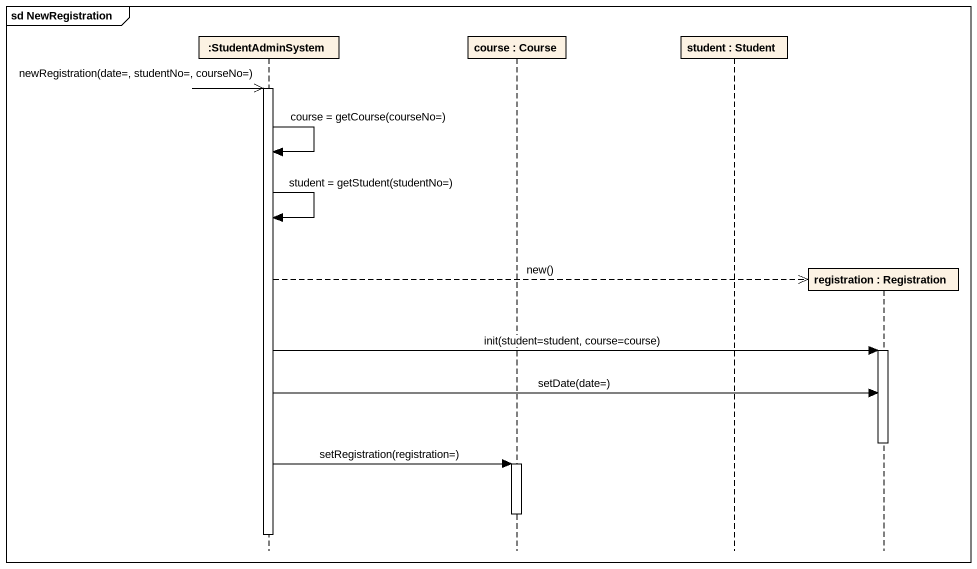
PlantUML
@startuml
mainframe sd NewRegistration
hide footbox
participant ":StudentAdminSystem" as StudentAdminSystem
participant "course : Course" as course
participant "student : Student" as student
participant "registration : Registration" as registration

StudentAdminSystem ->> StudentAdminSystem : newRegistration(date=, studentNo=, courseNo=)
activate StudentAdminSystem
StudentAdminSystem -> StudentAdminSystem : course = getCourse(courseNo=)
StudentAdminSystem -> StudentAdminSystem : student = getStudent(studentNo=)
StudentAdminSystem -->> registration ** : new()
StudentAdminSystem -> registration : init(student=student, course=course)
activate registration
StudentAdminSystem -> registration : setDate(date=)
deactivate registration
StudentAdminSystem -> course : setRegistration(registration=)
activate course
deactivate course
deactivate StudentAdminSystem
@enduml
